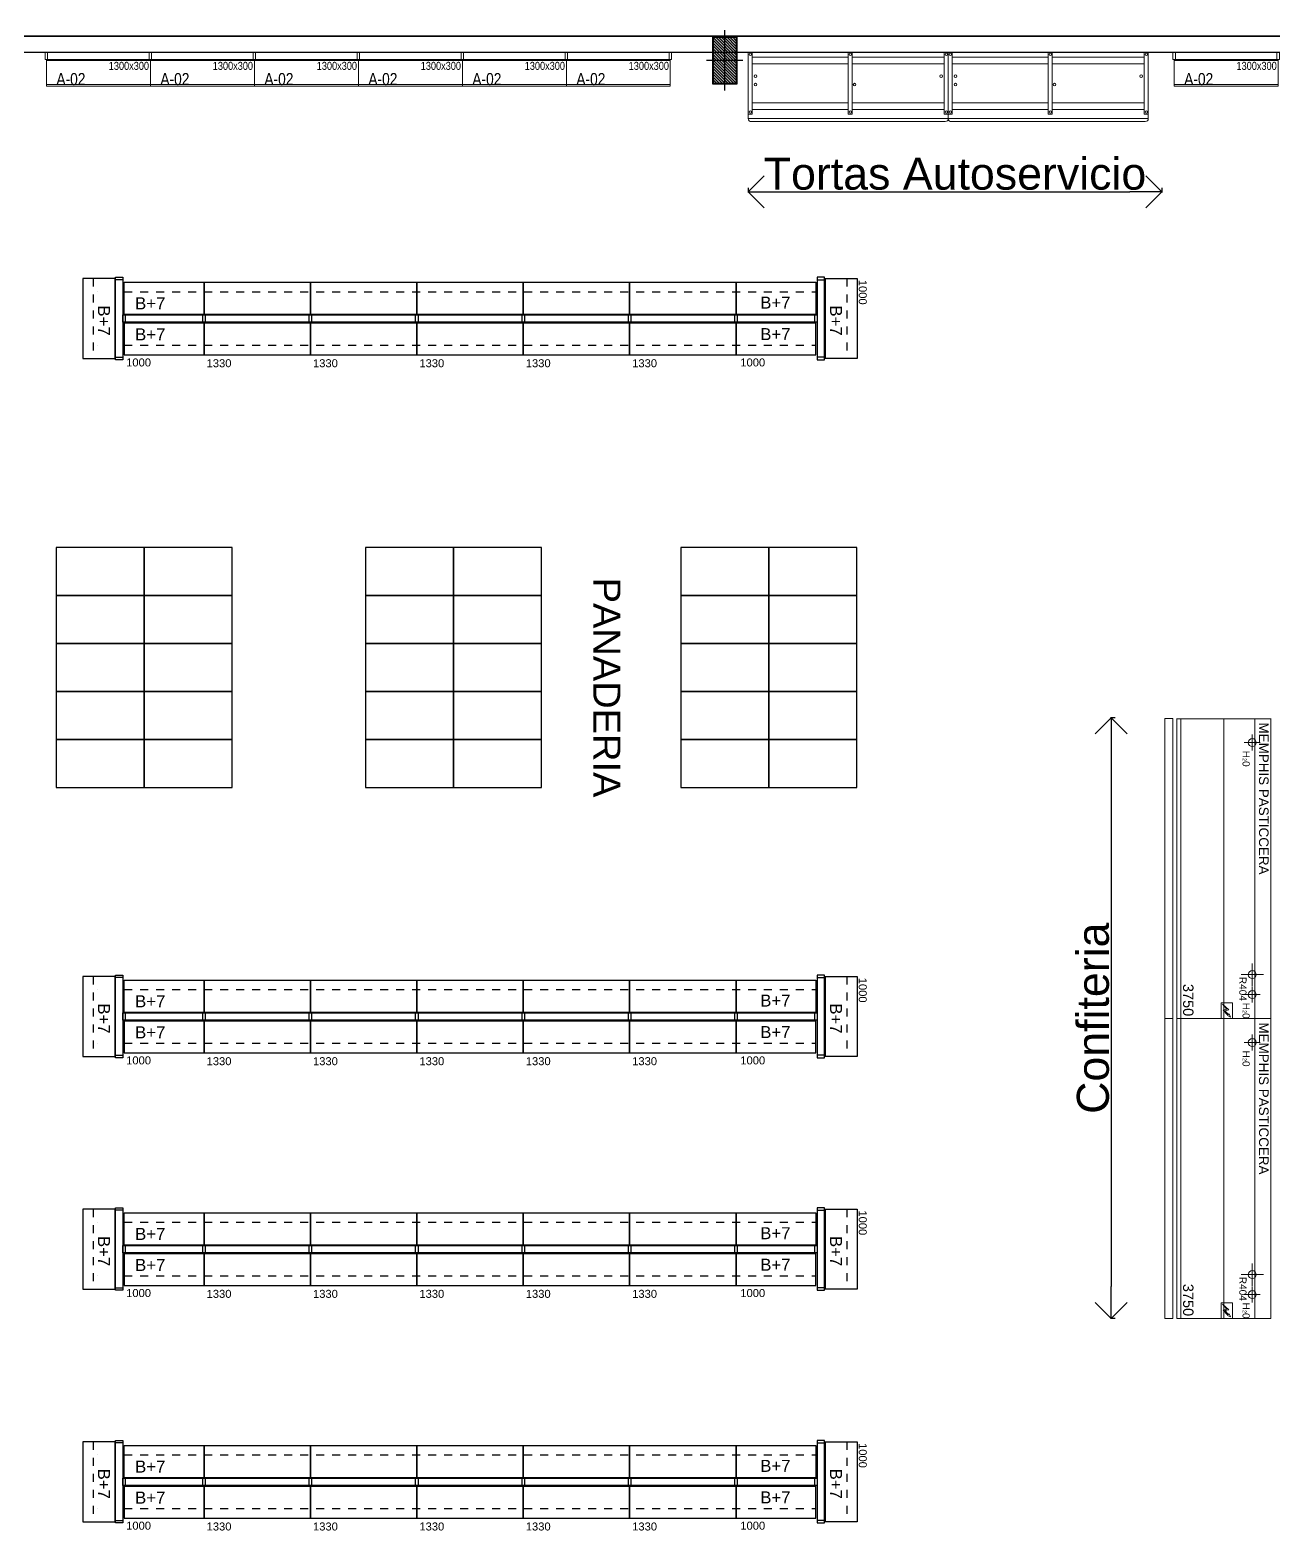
# Model space of a CAD drawing. Extents: x 306 to 2240, y 18 to 779.
# Drawn here: x 671.18 to 686.73, y 391.65 to 410.45 of the extents above; entities that cross this region are included whole.
import ezdxf
from ezdxf.enums import TextEntityAlignment as Align

# ---------------------------------------------------------------- set-up
doc = ezdxf.new("R2010")
doc.units = 0
doc.header["$MEASUREMENT"] = 0
doc.header["$PDMODE"] = 3
doc.linetypes.add('HIDDEN2', pattern=[0.1875, 0.125, -0.0625])
for name, color, linetype in [('0 Arneg Cabinet', 1, 'Continuous'), ('Acqua', 7, 'Continuous'), ('COTAS', 2, 'Continuous'), ('EQUIPAMIENTO', 1, 'Continuous'), ('Estructura Color', 90, 'Continuous'), ('Estructura Textura', 1, 'Continuous'), ('GAS', 253, 'Continuous'), ('GONDOLAS FORTEZZA', 1, 'Continuous'), ('LA FORTEZZA', 1, 'Continuous'), ('MAMPOSTERIA', 6, 'Continuous'), ('mobiliario', 1, 'Continuous'), ('OTL', 3, 'Continuous'), ('PILARES SUBSUELO', 6, 'Continuous'), ('Telaio', 7, 'Continuous'), ('TERRENO SEGUN TOPOGRAFO', 7, 'Continuous'), ('Y- PERFILES', 1, 'Continuous'), ('Y- TEXTOS', 1, 'Continuous')]:
    doc.layers.add(name, color=color, linetype=linetype)
doc.layers.add('y - TEXTIL', color=1, linetype='Continuous', lineweight=0)
doc.styles.add('arial', font='arial.ttf')
doc.styles.add('ARIAL NARROW', font='ARIALN.TTF')
doc.styles.add('ROMANS', font='romans.shx', dxfattribs={"height": 0.3})
doc.dimstyles.new('COTA-1-100', dxfattribs={"dimtxt": 0.4, "dimasz": 0.4, "dimexe": 0.01, "dimexo": 0.05, "dimgap": 0.02, "dimtad": 1, "dimzin": 1, "dimtxsty": 'arial', "dimblk": 'OPEN90', "dimcen": 0.1, "dimdle": 1, "dimclrd": 1, "dimclre": 1, "dimclrt": 2, "dimadec": 0, "dimazin": 0, "dimtfac": 1, "dimtix": 1, "dimtmove": 1, "dimatfit": 2, "dimfxl": 0.05, "dimfxlon": 1, "dimtolj": 1, "dimtzin": 1, "dimarcsym": 0})

# ---------------------------------------------------------------- blocks, each defined once
blk = doc.blocks.new('_Open90')
at = {"color": 0, "linetype": 'ByBlock', "lineweight": -2}
for p, q in [((-0.5, 0.5), (0, 0)), ((0, 0), (-1, 0)), ((0, 0), (-0.5, -0.5))]:
    blk.add_line(p, q, dxfattribs=at)
blk = doc.blocks.new('*D114')
at = {"layer": 'COTAS', "color": 1, "lineweight": -2, "transparency": 16777216}
for p, q in [((684.748, 401.853), (684.688, 401.853)), ((684.698, 401.453), (684.698, 394.743)), ((684.748, 394.343), (684.688, 394.343))]:
    blk.add_line(p, q, dxfattribs=at)
at = {"layer": 'Defpoints', "color": 0, "transparency": 16777216}
for p in [(685.686, 401.853), (684.698, 394.343), (685.366, 394.343, 0)]:
    blk.add_point(p, dxfattribs=at)
at = {"layer": 'COTAS', "color": 1, "lineweight": -2, "transparency": 16777216, "xscale": 0.4, "yscale": 0.4, "zscale": 0.4}
for p, rotation in [((684.698, 401.853), 90), ((684.698, 394.343), 270)]:
    blk.add_blockref('_Open90', p, dxfattribs=dict(at, rotation=rotation))
at = {"layer": 'COTAS', "color": 2, "lineweight": 0, "transparency": 16777216, "insert": (684.471, 398.098), "char_height": 0.4, "attachment_point": 5, "rotation": 90, "style": 'arial'}
blk.add_mtext('\\A1;Confiteria', dxfattribs=at)
blk = doc.blocks.new('Memphispast')
at = {"layer": '0 Arneg Cabinet', "lineweight": 0}
for p, q in [((8875.363, 488.921, 0), (8879.113, 488.921, 0)), ((8875.364, 487.743, 0), (8875.364, 488.921, 0)), ((8879.113, 488.921, 0), (8879.113, 487.743, 0)), ((8875.663, 488.788, 0), (8875.663, 488.588, 0)), ((8878.563, 488.827, 0), (8878.563, 488.55, 0)), ((8878.813, 488.788, 0), (8878.813, 488.588, 0)), ((8875.363, 488.721, 0), (8879.113, 488.721, 0)), ((8875.563, 488.688, 0), (8875.763, 488.688, 0)), ((8878.425, 488.688, 0), (8878.702, 488.688, 0)), ((8878.713, 488.688, 0), (8878.913, 488.688, 0)), ((8875.363, 488.332, 0), (8879.113, 488.332, 0)), ((8879.113, 487.793, 0), (8875.363, 487.793, 0)), ((8879.113, 487.743, 0), (8875.363, 487.743, 0))]:
    blk.add_line(p, q, dxfattribs=at)
at = {"layer": '0 Arneg Cabinet', "lineweight": 0, "ltscale": 11, "elevation": 0}
for points in [[(8878.916, 488.441), (8878.916, 488.301), (8879.111, 488.301), (8879.111, 488.441)], [(8879.075, 488.378), (8879.069, 488.384), (8879.006, 488.326), (8878.994, 488.372), (8878.934, 488.316), (8879.005, 488.397), (8879.014, 488.347), (8879.061, 488.392), (8879.054, 488.399), (8879.093, 488.416)]]:
    blk.add_lwpolyline(points, close=True, dxfattribs=at)
at = {"layer": '0 Arneg Cabinet', "lineweight": 0}
for centre in [(8875.663, 488.688, 0), (8878.563, 488.688, 0), (8878.813, 488.688, 0)]:
    blk.add_circle(centre, 0.05, dxfattribs=at)
at = {"layer": '0 Arneg Cabinet', "linetype": 'ByBlock', "lineweight": 0, "attachment_point": 1, "style": 'ROMANS'}
for s, insert, char_height, width in [('{\\fArial|b0|i0|c0|p34;MEMPHIS PASTICCERA}', (8875.412, 488.892, 0), 0.12, 1.99411), ('{\\fArial|b0|i0|c0|p34;H\\H0.5556x;2\\H1.8x;0}', (8875.764, 488.656, 0), 0.09, 1.49971), ('{\\fArial|b0|i0|c0|p34;R404}', (8878.591, 488.616, 0), 0.09, 1.49971), ('{\\fArial|b0|i0|c0|p34;H\\H0.5556x;2\\H1.8x;0}', (8878.914, 488.656, 0), 0.09, 1.49971), ('{\\fArial|b0|i0|c0|p34;3750}', (8878.679, 487.953, 31.79), 0.13, 1.49971)]:
    blk.add_mtext(s, dxfattribs=dict(at, insert=insert, char_height=char_height, width=width))
blk = doc.blocks.new('MM1300x400-90')
at = {"layer": 'Y- PERFILES', "lineweight": 0}
for p, q in [((1315, 423), (15, 423)), ((15, 423), (15, 105)), ((1315, 405), (15, 405)), ((1315, 105), (1315, 423)), ((15, 105), (1315, 105))]:
    blk.add_line(p, q, dxfattribs=at)
at = {"layer": 'Y- PERFILES', "lineweight": 0, "elevation": 0}
for points in [[(0, 0), (0, 90), (30, 90), (30, 0)], [(15, 105), (15, 90), (1315, 90), (1315, 105)], [(1300, 0), (1300, 90), (1330, 90), (1330, 0)]]:
    blk.add_lwpolyline(points, close=True, dxfattribs=at)
blk = doc.blocks.new('*D113')
at = {"layer": 'COTAS', "color": 1, "lineweight": -2, "transparency": 16777216}
for p, q in [((684.748, 401.853), (684.688, 401.853)), ((684.698, 401.453), (684.698, 394.743)), ((684.748, 394.343), (684.688, 394.343))]:
    blk.add_line(p, q, dxfattribs=at)
at = {"layer": 'Defpoints', "color": 0, "transparency": 16777216}
for p in [(685.686, 401.853), (684.698, 394.343), (685.366, 394.343, 0)]:
    blk.add_point(p, dxfattribs=at)
at = {"layer": 'COTAS', "color": 1, "lineweight": -2, "transparency": 16777216, "xscale": 0.4, "yscale": 0.4, "zscale": 0.4}
for p, rotation in [((684.698, 401.853), 90), ((684.698, 394.343), 270)]:
    blk.add_blockref('_Open90', p, dxfattribs=dict(at, rotation=rotation))
at = {"layer": 'COTAS', "color": 2, "lineweight": 0, "transparency": 16777216, "insert": (684.471, 398.098), "char_height": 0.4, "attachment_point": 5, "rotation": 90, "style": 'arial'}
blk.add_mtext('\\A1;Confiteria', dxfattribs=at)
blk = doc.blocks.new('ARGUS250')
at = {"layer": 'Acqua', "color": 2, "linetype": 'Continuous', "lineweight": 0}
for centre in [(30, 241), (30, 9)]:
    blk.add_circle(centre, 1.67, dxfattribs=at)
at = {"layer": 'GAS', "color": 6, "linetype": 'Continuous', "lineweight": 0}
for centre in [(40.5, 132.9), (40.5, 9)]:
    blk.add_circle(centre, 1.67, dxfattribs=at)
at = {"layer": 'OTL', "linetype": 'Continuous', "lineweight": 0}
for p, q in [((0, 250), (0, 0)), ((82.8, 250), (82.8, 0)), ((86.7, 246.2), (86.7, 3.8))]:
    blk.add_line(p, q, dxfattribs=at)
at = {"layer": 'OTL', "color": 9, "linetype": 'Continuous', "lineweight": 0}
for p, q in [((0, 250), (82.8, 250)), ((0, 0), (82.8, 0))]:
    blk.add_line(p, q, dxfattribs=at)
at = {"layer": 'OTL', "linetype": 'Continuous', "lineweight": 0}
for centre, start, end in [((82.8, 246.2), 0, 90), ((82.8, 3.8), 270, 0)]:
    blk.add_arc(centre, 3.83, start, end, dxfattribs=at)
at = {"layer": 'Telaio', "color": 8, "linetype": 'Continuous', "lineweight": 0}
for p, q in [((0, 245), (77.2, 245)), ((6.3, 245), (6.3, 163.8)), ((6.3, 245), (6.3, 130)), ((14.3, 245), (14.3, 163.8)), ((14.3, 245), (14.3, 130)), ((63.4, 245), (63.4, 163.8)), ((63.4, 245), (63.4, 130)), ((71.4, 245), (71.4, 163.8)), ((71.4, 245), (71.4, 130)), ((77.2, 250), (77.2, 245)), ((0, 130), (77.2, 130)), ((0, 125), (77.2, 125)), ((6.3, 125), (6.3, 5)), ((14.3, 125), (14.3, 5)), ((63.4, 125), (63.4, 5)), ((71.4, 125), (71.4, 5)), ((77.2, 125), (77.2, 130)), ((0, 5), (77.2, 5)), ((77.2, 0), (77.2, 5))]:
    blk.add_line(p, q, dxfattribs=at)
for centre in [(2.5, 247.5), (74.7, 247.5), (2.5, 127.5), (74.7, 127.5), (2.5, 2.5), (74.7, 2.5)]:
    blk.add_circle(centre, 1.4, dxfattribs=at)
blk = doc.blocks.new('*D109')
at = {"layer": 'COTAS', "color": 1, "lineweight": -2, "transparency": 16777216}
for p, q in [((680.161, 408.478), (680.161, 408.418)), ((685.329, 408.478), (685.329, 408.418)), ((680.561, 408.428), (684.929, 408.428))]:
    blk.add_line(p, q, dxfattribs=at)
at = {"layer": 'Defpoints', "color": 0, "transparency": 16777216}
for p in [(685.329, 409.426), (680.161, 409.401), (685.329, 408.428)]:
    blk.add_point(p, dxfattribs=at)
at = {"layer": 'COTAS', "color": 1, "lineweight": -2, "transparency": 16777216, "xscale": 0.4, "yscale": 0.4, "zscale": 0.4, "rotation": 180}
blk.add_blockref('_Open90', (680.161, 408.428), dxfattribs=at)
at = {"layer": 'COTAS', "color": 1, "lineweight": -2, "transparency": 16777216, "xscale": 0.4, "yscale": 0.4, "zscale": 0.4}
blk.add_blockref('_Open90', (685.329, 408.428), dxfattribs=at)
at = {"layer": 'COTAS', "color": 2, "lineweight": 0, "transparency": 16777216, "insert": (682.745, 408.652), "char_height": 0.4, "attachment_point": 5, "style": 'arial'}
blk.add_mtext('\\A1;Tortas Autoservicio', dxfattribs=at)
blk = doc.blocks.new('*U83')
at = {"color": 0}
for points in [[(-0.49, 0), (-0.899, 0), (-0.899, -1), (-0.49, -1)], [(-0.49, 0.015), (-0.4, 0.015), (-0.4, -1.015), (-0.49, -1.015)], [(-0.49, 0.015), (-0.4, 0.015), (-0.4, -0.015), (-0.49, -0.015)], [(-0.4, 0), (0.009, 0), (0.009, -1), (-0.4, -1)], [(-0.49, 0), (-0.499, 0), (-0.499, -1), (-0.49, -1)], [(-0.4, 0), (-0.391, 0), (-0.391, -1), (-0.4, -1)], [(-0.49, -0.985), (-0.4, -0.985), (-0.4, -1.015), (-0.49, -1.015)]]:
    blk.add_lwpolyline(points, close=True, dxfattribs=at)
blk = doc.blocks.new('*U84')
at = {"color": 0}
for points in [[(-0.49, 0.015), (-0.4, 0.015), (-0.4, -1.015), (-0.49, -1.015)], [(-0.49, 0.015), (-0.4, 0.015), (-0.4, -0.015), (-0.49, -0.015)], [(-0.4, -1), (0.009, -1), (0.009, 0), (-0.4, 0)], [(-0.4, -1), (-0.391, -1), (-0.391, 0), (-0.4, 0)], [(-0.49, -0.985), (-0.4, -0.985), (-0.4, -1.015), (-0.49, -1.015)]]:
    blk.add_lwpolyline(points, close=True, dxfattribs=at)
blk = doc.blocks.new('*U82')
at = {"color": 0}
for points in [[(-0.49, 0), (-0.899, 0), (-0.899, -1.33), (-0.49, -1.33)], [(-0.49, 0.015), (-0.4, 0.015), (-0.4, -1.345), (-0.49, -1.345)], [(-0.49, 0.015), (-0.4, 0.015), (-0.4, -0.015), (-0.49, -0.015)], [(-0.4, 0), (0.009, 0), (0.009, -1.33), (-0.4, -1.33)], [(-0.49, 0), (-0.499, 0), (-0.499, -1.33), (-0.49, -1.33)], [(-0.4, 0), (-0.391, 0), (-0.391, -1.33), (-0.4, -1.33)], [(-0.49, -1.315), (-0.4, -1.315), (-0.4, -1.345), (-0.49, -1.345)]]:
    blk.add_lwpolyline(points, close=True, dxfattribs=at)
blk = doc.blocks.new('GONDOLA - 6+1 B+6')
at = {"color": 1, "linetype": 'HIDDEN2', "ltscale": 0.2}
for points in [[(157.616, 533.461), (157.616, 533.461), (158.616, 533.461)], [(157.781, 524.426), (157.781, 533.076)], [(158.451, 524.426), (158.451, 533.076)], [(157.616, 524.041), (157.616, 524.041), (158.616, 524.041)]]:
    blk.add_lwpolyline(points, dxfattribs=at)
for points in [[(157.781, 524.096), (157.781, 524.096)], [(158.451, 524.096), (158.451, 524.096)]]:
    blk.add_lwpolyline(points, close=True, dxfattribs=at)
at = {"layer": 'GONDOLAS FORTEZZA', "xscale": -1, "rotation": 270}
blk.add_blockref('*U84', (158.616, 533.581), dxfattribs=at)
at = {"layer": 'GONDOLAS FORTEZZA'}
for name, p, rotation in [('*U83', (157.671, 532.076), 180), ('*U82', (157.671, 530.746), 180), ('*U82', (157.671, 529.416), 180), ('*U82', (157.671, 528.086), 180), ('*U82', (157.671, 526.756), 180), ('*U82', (157.671, 525.426), 180), ('*U83', (157.671, 524.426), 180), ('*U84', (158.616, 523.921), 270)]:
    blk.add_blockref(name, p, dxfattribs=dict(at, rotation=rotation))
at = {"layer": 'GONDOLAS FORTEZZA', "color": 251, "style": 'arial'}
for s, insert, char_height, attachment_point in [('1000', (157.632, 533.609), 0.1, 7), ('B+7', (157.952, 533.252, 0), 0.15, 7), ('B+7', (157.952, 524.25, 0), 0.15, 1)]:
    blk.add_mtext(s, dxfattribs=dict(at, insert=insert, char_height=char_height, attachment_point=attachment_point))
at = {"layer": 'GONDOLAS FORTEZZA', "color": 251, "attachment_point": 1, "rotation": 90, "style": 'arial'}
for s, insert, char_height in [('B+7', (157.842, 532.379, 0), 0.15), ('B+7', (158.236, 532.379, 0), 0.15), ('1000', (158.615, 532.13), 0.1), ('1330', (158.625, 530.778, 0), 0.1), ('1330', (158.625, 529.448, 0), 0.1), ('1330', (158.625, 528.118, 0), 0.1), ('1330', (158.625, 526.788, 0), 0.1), ('1330', (158.625, 525.458, 0), 0.1), ('B+7', (157.851, 524.564, 0), 0.15), ('B+7', (158.239, 524.564, 0), 0.15), ('1000', (158.615, 524.452), 0.1)]:
    blk.add_mtext(s, dxfattribs=dict(at, insert=insert, char_height=char_height))
blk = doc.blocks.new('Pilar 30x60')
at = {"layer": 'Estructura Color'}
h = blk.add_hatch(color=256, dxfattribs=at)
h.dxf.hatch_style = 1
h.paths.add_polyline_path([(-0.59, -0.14), (-0.59, 0.14), (-0.01, 0.14), (-0.01, -0.14)])
at = {"layer": 'Estructura Textura'}
h = blk.add_hatch(dxfattribs=at)
h.set_pattern_fill('_USER', color=256, scale=0.025, angle=45, pattern_type=0)
h.set_pattern_definition([(45, (0, 0), (-0.0176777, 0.0176777), [])])
h.paths.add_polyline_path([(-0.6, -0.15), (-0.6, 0.15), (0, 0.15), (0, -0.15)])
at = {"layer": 'Estructura Color'}
blk.add_lwpolyline([(-0.59, -0.14), (-0.59, 0.14), (-0.01, 0.14), (-0.01, -0.14)], close=True, dxfattribs=at)
at = {"layer": 'PILARES SUBSUELO', "color": 1}
for p, q in [((-0.3, 0.227), (-0.3, -0.227)), ((-0.677, 0), (0.077, 0))]:
    blk.add_line(p, q, dxfattribs=at)
at = {"layer": 'PILARES SUBSUELO'}
blk.add_lwpolyline([(-0.6, -0.15), (-0.6, 0.15), (0, 0.15), (0, -0.15)], close=True, dxfattribs=at)

msp = doc.modelspace()

# ---------------------------------------------------------------- linework, layer by layer
at = {"layer": 'LA FORTEZZA', "elevation": 0}
for points in [[(672.61, 403.981), (671.51, 403.981), (671.51, 403.381), (672.61, 403.381)], [(673.71, 403.981), (672.61, 403.981), (672.61, 403.381), (673.71, 403.381)], [(676.477, 403.981), (675.377, 403.981), (675.377, 403.381), (676.477, 403.381)], [(677.577, 403.981), (676.477, 403.981), (676.477, 403.381), (677.577, 403.381)], [(680.418, 403.981), (679.318, 403.981), (679.318, 403.381), (680.418, 403.381)], [(681.518, 403.981), (680.418, 403.981), (680.418, 403.381), (681.518, 403.381)], [(672.61, 403.381), (671.51, 403.381), (671.51, 402.781), (672.61, 402.781)], [(673.71, 403.381), (672.61, 403.381), (672.61, 402.781), (673.71, 402.781)], [(676.477, 403.381), (675.377, 403.381), (675.377, 402.781), (676.477, 402.781)], [(677.577, 403.381), (676.477, 403.381), (676.477, 402.781), (677.577, 402.781)], [(680.418, 403.381), (679.318, 403.381), (679.318, 402.781), (680.418, 402.781)], [(681.518, 403.381), (680.418, 403.381), (680.418, 402.781), (681.518, 402.781)], [(672.61, 402.781), (671.51, 402.781), (671.51, 402.181), (672.61, 402.181)], [(673.71, 402.781), (672.61, 402.781), (672.61, 402.181), (673.71, 402.181)], [(676.477, 402.781), (675.377, 402.781), (675.377, 402.181), (676.477, 402.181)], [(677.577, 402.781), (676.477, 402.781), (676.477, 402.181), (677.577, 402.181)], [(680.418, 402.781), (679.318, 402.781), (679.318, 402.181), (680.418, 402.181)], [(681.518, 402.781), (680.418, 402.781), (680.418, 402.181), (681.518, 402.181)], [(672.61, 402.181), (671.51, 402.181), (671.51, 401.581), (672.61, 401.581)], [(673.71, 402.181), (672.61, 402.181), (672.61, 401.581), (673.71, 401.581)], [(676.477, 402.181), (675.377, 402.181), (675.377, 401.581), (676.477, 401.581)], [(677.577, 402.181), (676.477, 402.181), (676.477, 401.581), (677.577, 401.581)], [(680.418, 402.181), (679.318, 402.181), (679.318, 401.581), (680.418, 401.581)], [(681.518, 402.181), (680.418, 402.181), (680.418, 401.581), (681.518, 401.581)], [(672.61, 401.581), (671.51, 401.581), (671.51, 400.981), (672.61, 400.981)], [(673.71, 401.581), (672.61, 401.581), (672.61, 400.981), (673.71, 400.981)], [(676.477, 401.581), (675.377, 401.581), (675.377, 400.981), (676.477, 400.981)], [(677.577, 401.581), (676.477, 401.581), (676.477, 400.981), (677.577, 400.981)], [(680.418, 401.581), (679.318, 401.581), (679.318, 400.981), (680.418, 400.981)], [(681.518, 401.581), (680.418, 401.581), (680.418, 400.981), (681.518, 400.981)]]:
    msp.add_lwpolyline(points, close=True, dxfattribs=at)
at = {"layer": 'MAMPOSTERIA'}
for p, q in [((631.238, 410.372), (712.556, 410.372)), ((631.238, 410.372), (714.177, 410.372)), ((642.074, 410.372, 0), (690.071, 410.372)), ((642.674, 410.372, 0), (690.071, 410.372)), ((712.556, 410.372), (643.474, 410.372)), ((712.556, 410.372), (643.474, 410.372)), ((690.071, 410.372), (643.474, 410.372)), ((690.071, 410.372), (643.474, 410.372)), ((631.234, 410.172), (713.873, 410.172, 0)), ((631.238, 410.172), (699.323, 410.172)), ((642.674, 410.172, 0), (690.071, 410.172)), ((642.674, 410.172, 0), (690.071, 410.172))]:
    msp.add_line(p, q, dxfattribs=at)
at = {"layer": 'mobiliario', "lineweight": 0, "elevation": 0}
for points in [[(685.366, 398.093), (685.366, 401.843), (685.466, 401.843), (685.466, 398.093)], [(685.366, 398.093), (685.366, 401.843), (685.466, 401.843), (685.466, 398.093)], [(685.366, 394.343), (685.366, 398.093), (685.466, 398.093), (685.466, 394.343)], [(685.366, 394.343), (685.366, 398.093), (685.466, 398.093), (685.466, 394.343)]]:
    msp.add_lwpolyline(points, close=True, dxfattribs=at)
at = {"layer": 'TERRENO SEGUN TOPOGRAFO'}
msp.add_lwpolyline([(629.554, 329.662), (712.674, 330.381), (714.177, 410.372), (631.238, 410.372)], close=True, dxfattribs=at)

# ---------------------------------------------------------------- block references
at = {"rotation": 90}
msp.add_blockref('Pilar 30x60', (679.867, 410.372), dxfattribs=at)
msp.add_blockref('Pilar 30x60', (679.867, 410.372), dxfattribs=at)
at = {"layer": '0 Arneg Cabinet', "rotation": 270}
for p in [(197.773, 9277.206, 0), (197.773, 9277.206, 0), (197.773, 9273.457, 0), (197.773, 9273.457, 0)]:
    msp.add_blockref('Memphispast', p, dxfattribs=at)
at = {"layer": 'EQUIPAMIENTO', "color": 7, "linetype": 'Continuous', "xscale": 0.01, "yscale": 0.01, "zscale": 0.01, "rotation": 270}
for p in [(680.161, 410.172), (682.661, 410.172)]:
    msp.add_blockref('ARGUS250', p, dxfattribs=at)
at = {"layer": 'LA FORTEZZA', "rotation": 270}
for p in [(147.931, 564.96, 0), (147.931, 556.236, 0), (147.931, 553.328, 0), (147.931, 550.42, 0)]:
    msp.add_blockref('GONDOLA - 6+1 B+6', p, dxfattribs=at)
at = {"layer": 'y - TEXTIL'}
ref = msp.add_blockref('MM1300x400-90', (671.371, 410.172), dxfattribs=dict(at, xscale=-0.001, yscale=0.001, zscale=0.001, rotation=180))
ref.add_attrib('S-01', 'A-02', (671.511, 409.762), dxfattribs={"layer": 'Y- TEXTOS', "height": 0.15, "style": 'ARIAL NARROW'})
ref.add_attrib('1300X400', '1300x300', dxfattribs={"layer": 'Y- TEXTOS', "height": 0.1, "style": 'ARIAL NARROW'}).set_placement((672.669, 409.952), align=Align.RIGHT)
ref = msp.add_blockref('MM1300x400-90', (671.371, 410.172), dxfattribs=dict(at, xscale=-0.001, yscale=0.001, zscale=0.001, rotation=180))
ref.add_attrib('S-01', 'A-02', (671.511, 409.762), dxfattribs={"layer": 'Y- TEXTOS', "height": 0.15, "style": 'ARIAL NARROW'})
ref.add_attrib('1300X400', '1300x300', dxfattribs={"layer": 'Y- TEXTOS', "height": 0.1, "style": 'ARIAL NARROW'}).set_placement((672.669, 409.952), align=Align.RIGHT)
ref = msp.add_blockref('MM1300x400-90', (672.671, 410.172), dxfattribs=dict(at, xscale=-0.001, yscale=0.001, zscale=0.001, rotation=180))
ref.add_attrib('S-01', 'A-02', (672.811, 409.762), dxfattribs={"layer": 'Y- TEXTOS', "height": 0.15, "style": 'ARIAL NARROW'})
ref.add_attrib('1300X400', '1300x300', dxfattribs={"layer": 'Y- TEXTOS', "height": 0.1, "style": 'ARIAL NARROW'}).set_placement((673.969, 409.952), align=Align.RIGHT)
ref = msp.add_blockref('MM1300x400-90', (672.671, 410.172), dxfattribs=dict(at, xscale=-0.001, yscale=0.001, zscale=0.001, rotation=180))
ref.add_attrib('S-01', 'A-02', (672.811, 409.762), dxfattribs={"layer": 'Y- TEXTOS', "height": 0.15, "style": 'ARIAL NARROW'})
ref.add_attrib('1300X400', '1300x300', dxfattribs={"layer": 'Y- TEXTOS', "height": 0.1, "style": 'ARIAL NARROW'}).set_placement((673.969, 409.952), align=Align.RIGHT)
ref = msp.add_blockref('MM1300x400-90', (673.971, 410.172), dxfattribs=dict(at, xscale=-0.001, yscale=0.001, zscale=0.001, rotation=180))
ref.add_attrib('S-01', 'A-02', (674.111, 409.762), dxfattribs={"layer": 'Y- TEXTOS', "height": 0.15, "style": 'ARIAL NARROW'})
ref.add_attrib('1300X400', '1300x300', dxfattribs={"layer": 'Y- TEXTOS', "height": 0.1, "style": 'ARIAL NARROW'}).set_placement((675.269, 409.952), align=Align.RIGHT)
ref = msp.add_blockref('MM1300x400-90', (673.971, 410.172), dxfattribs=dict(at, xscale=-0.001, yscale=0.001, zscale=0.001, rotation=180))
ref.add_attrib('S-01', 'A-02', (674.111, 409.762), dxfattribs={"layer": 'Y- TEXTOS', "height": 0.15, "style": 'ARIAL NARROW'})
ref.add_attrib('1300X400', '1300x300', dxfattribs={"layer": 'Y- TEXTOS', "height": 0.1, "style": 'ARIAL NARROW'}).set_placement((675.269, 409.952), align=Align.RIGHT)
ref = msp.add_blockref('MM1300x400-90', (675.271, 410.172), dxfattribs=dict(at, xscale=-0.001, yscale=0.001, zscale=0.001, rotation=180))
ref.add_attrib('S-01', 'A-02', (675.411, 409.762), dxfattribs={"layer": 'Y- TEXTOS', "height": 0.15, "style": 'ARIAL NARROW'})
ref.add_attrib('1300X400', '1300x300', dxfattribs={"layer": 'Y- TEXTOS', "height": 0.1, "style": 'ARIAL NARROW'}).set_placement((676.569, 409.952), align=Align.RIGHT)
ref = msp.add_blockref('MM1300x400-90', (675.271, 410.172), dxfattribs=dict(at, xscale=-0.001, yscale=0.001, zscale=0.001, rotation=180))
ref.add_attrib('S-01', 'A-02', (675.411, 409.762), dxfattribs={"layer": 'Y- TEXTOS', "height": 0.15, "style": 'ARIAL NARROW'})
ref.add_attrib('1300X400', '1300x300', dxfattribs={"layer": 'Y- TEXTOS', "height": 0.1, "style": 'ARIAL NARROW'}).set_placement((676.569, 409.952), align=Align.RIGHT)
ref = msp.add_blockref('MM1300x400-90', (676.571, 410.172), dxfattribs=dict(at, xscale=-0.001, yscale=0.001, zscale=0.001, rotation=180))
ref.add_attrib('S-01', 'A-02', (676.711, 409.762), dxfattribs={"layer": 'Y- TEXTOS', "height": 0.15, "style": 'ARIAL NARROW'})
ref.add_attrib('1300X400', '1300x300', dxfattribs={"layer": 'Y- TEXTOS', "height": 0.1, "style": 'ARIAL NARROW'}).set_placement((677.869, 409.952), align=Align.RIGHT)
ref = msp.add_blockref('MM1300x400-90', (676.571, 410.172), dxfattribs=dict(at, xscale=-0.001, yscale=0.001, zscale=0.001, rotation=180))
ref.add_attrib('S-01', 'A-02', (676.711, 409.762), dxfattribs={"layer": 'Y- TEXTOS', "height": 0.15, "style": 'ARIAL NARROW'})
ref.add_attrib('1300X400', '1300x300', dxfattribs={"layer": 'Y- TEXTOS', "height": 0.1, "style": 'ARIAL NARROW'}).set_placement((677.869, 409.952), align=Align.RIGHT)
ref = msp.add_blockref('MM1300x400-90', (677.871, 410.172), dxfattribs=dict(at, xscale=-0.001, yscale=0.001, zscale=0.001, rotation=180))
ref.add_attrib('S-01', 'A-02', (678.011, 409.762), dxfattribs={"layer": 'Y- TEXTOS', "height": 0.15, "style": 'ARIAL NARROW'})
ref.add_attrib('1300X400', '1300x300', dxfattribs={"layer": 'Y- TEXTOS', "height": 0.1, "style": 'ARIAL NARROW'}).set_placement((679.169, 409.952), align=Align.RIGHT)
ref = msp.add_blockref('MM1300x400-90', (677.871, 410.172), dxfattribs=dict(at, xscale=-0.001, yscale=0.001, zscale=0.001, rotation=180))
ref.add_attrib('S-01', 'A-02', (678.011, 409.762), dxfattribs={"layer": 'Y- TEXTOS', "height": 0.15, "style": 'ARIAL NARROW'})
ref.add_attrib('1300X400', '1300x300', dxfattribs={"layer": 'Y- TEXTOS', "height": 0.1, "style": 'ARIAL NARROW'}).set_placement((679.169, 409.952), align=Align.RIGHT)
ref = msp.add_blockref('MM1300x400-90', (685.47, 410.172), dxfattribs=dict(at, xscale=-0.001, yscale=0.001, zscale=0.001, rotation=180))
ref.add_attrib('S-01', 'A-02', (685.61, 409.762), dxfattribs={"layer": 'Y- TEXTOS', "height": 0.15, "style": 'ARIAL NARROW'})
ref.add_attrib('1300X400', '1300x300', dxfattribs={"layer": 'Y- TEXTOS', "height": 0.1, "style": 'ARIAL NARROW'}).set_placement((686.767, 409.952), align=Align.RIGHT)
ref = msp.add_blockref('MM1300x400-90', (685.47, 410.172), dxfattribs=dict(at, xscale=-0.001, yscale=0.001, zscale=0.001, rotation=180))
ref.add_attrib('S-01', 'A-02', (685.61, 409.762), dxfattribs={"layer": 'Y- TEXTOS', "height": 0.15, "style": 'ARIAL NARROW'})
ref.add_attrib('1300X400', '1300x300', dxfattribs={"layer": 'Y- TEXTOS', "height": 0.1, "style": 'ARIAL NARROW'}).set_placement((686.767, 409.952), align=Align.RIGHT)

# ---------------------------------------------------------------- texts
at = {"layer": 'LA FORTEZZA', "insert": (678.563, 403.605, 0), "char_height": 0.3403, "width": 2.94495, "attachment_point": 1, "rotation": 270, "style": 'arial'}
msp.add_mtext('PANADERIA', dxfattribs=at)

# ---------------------------------------------------------------- dimensions: what is measured, and where the dimension line sits
at = {"layer": 'COTAS', "lineweight": 0}
dim = msp.add_linear_dim(base=(685.329, 408.428), p1=(680.161, 409.401), p2=(685.329, 409.426), text='Tortas Autoservicio', dimstyle='COTA-1-100', override={"dimarcsym": 1}, dxfattribs=at)
dim.commit()
dim.dimension.update_dxf_attribs({"geometry": '*D109', "text_midpoint": (682.745, 408.652)})
for picture in ['*D114', '*D113']:
    dim = msp.add_linear_dim(base=(684.698, 394.343, 0), p1=(685.686, 401.853, 0), p2=(685.366, 394.343, 0), angle=270, text='Confiteria', dimstyle='COTA-1-100', override={"dimarcsym": 1}, dxfattribs=at)
    dim.commit()
    dim.dimension.update_dxf_attribs({"geometry": picture, "text_midpoint": (684.471, 398.098, 0)})

doc.saveas('drawing.dxf')
